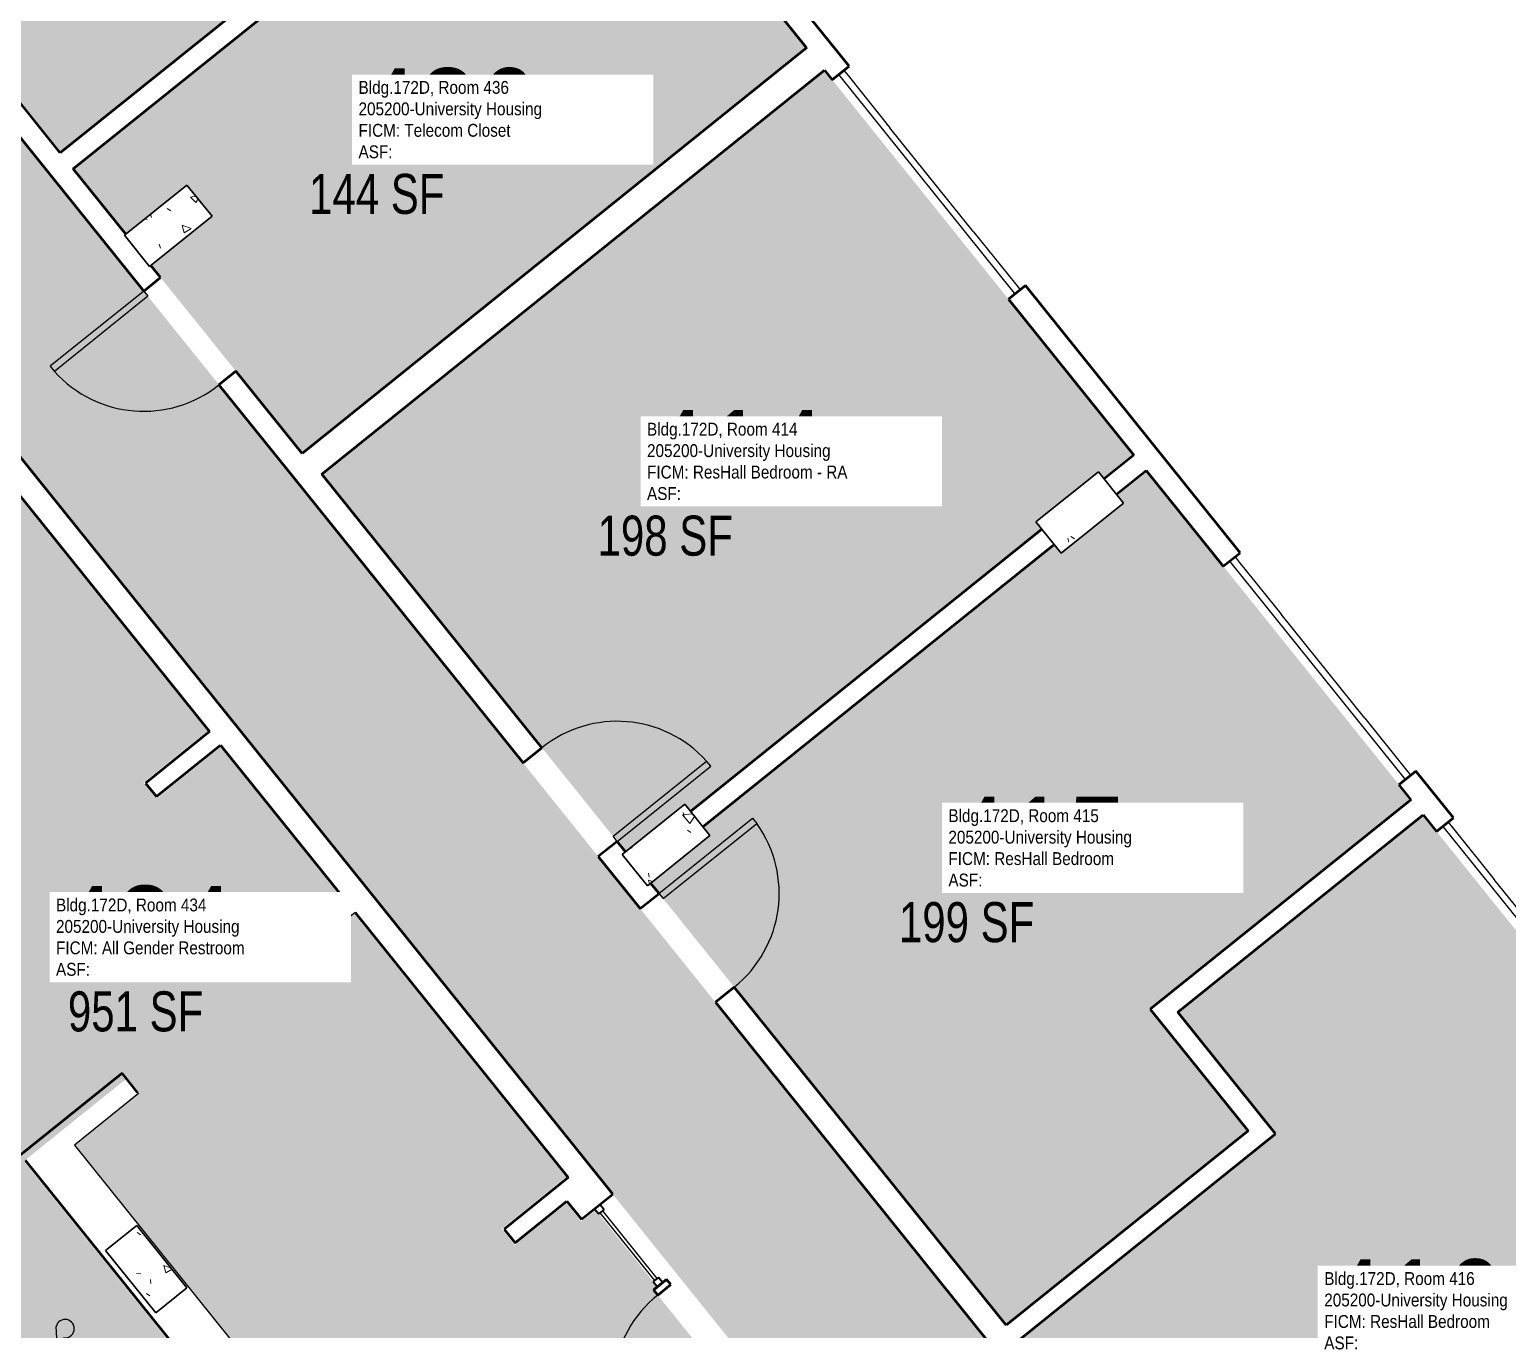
# Model space of a CAD drawing. Header units: inches. Extents: x 69237155 to 69239788, y 27657308 to 27659623.
# Drawn here: x 69238753 to 69239195.8, y 27658224.3 to 27658613.8 of the extents above; entities that cross this region are included whole.
import ezdxf
from ezdxf.enums import TextEntityAlignment as Align

# ---------------------------------------------------------------- set-up
doc = ezdxf.new("R2010")
doc.units = ezdxf.units.IN
doc.header["$LTSCALE"] = 100
doc.header["$MEASUREMENT"] = 0
doc.layers.get('0').update_dxf_attribs({"linetype": 'CONTINUOUS'})
for name, color, linetype in [('A-COLS', 5, 'CONTINUOUS'), ('A-DOOR', 2, 'CONTINUOUS'), ('A-GLAZ', 1, 'CONTINUOUS'), ('A-IDEN-ICON', 4, 'CONTINUOUS'), ('A-IDEN-RNUM', 7, 'CONTINUOUS'), ('A-IDEN-SNUM', 4, 'CONTINUOUS'), ('A-IDEN-VNUM', 4, 'CONTINUOUS'), ('A-WALL', 5, 'CONTINUOUS'), ('AREA-TEXT', 3, 'CONTINUOUS'), ('Rooms-Category-Color', 7, 'CONTINUOUS'), ('Rooms-College-Color', 7, 'CONTINUOUS'), ('Rooms-Department-Color', 7, 'CONTINUOUS'), ('Rooms-Division-Color', 7, 'CONTINUOUS'), ('Rooms-Information', 7, 'CONTINUOUS')]:
    doc.layers.add(name, color=color, linetype=linetype)
doc.styles.add('CP_AREA', font='arial.ttf', dxfattribs={"height": 15})
doc.styles.add('CP_ROOMSNUMBER', font='arial.ttf', dxfattribs={"height": 1})
doc.styles.add('CP_ROOMVNUMBER', font='arial.ttf', dxfattribs={"width": 0.85, "height": 0.075})

# ---------------------------------------------------------------- blocks, each defined once
blk = doc.blocks.new('08_Single-Flush - 08 Door_Single-Flush  3_-0_ x 7_-0_-5934603-LEVEL 4')
at = {"layer": 'A-DOOR', "color": 7}
for p, q in [((16, 3.62), (16, 39.57)), ((18, 39.57), (16, 39.57)), ((18, 3.62), (18, 39.57)), ((18, 3.62), (16, 3.62))]:
    blk.add_line(p, q, dxfattribs=at)
at = {"layer": 'A-DOOR', "lineweight": 25}
blk.add_arc((18, 3.62), 36, 93.1847, 180, dxfattribs=at)
blk = doc.blocks.new('08_Single-Flush - 08 Door_Single-Flush  3_-0_ x 7_-0_-5934602-LEVEL 4')
at = {"layer": 'A-DOOR', "color": 7}
for p, q in [((16, -3.62), (16, -39.57)), ((18, -3.62), (16, -3.62)), ((18, -3.62), (18, -39.57)), ((18, -39.57), (16, -39.57))]:
    blk.add_line(p, q, dxfattribs=at)
at = {"layer": 'A-DOOR', "lineweight": 25}
blk.add_arc((18, -3.62), 36, 180, 266.8153, dxfattribs=at)
blk = doc.blocks.new('08_Single-Flush - 08 Door_Single-Flush  3_-0_ x 7_-0_ - 45 MIN-2697103-LEVEL 4')
at = {"layer": 'A-DOOR', "color": 7}
for p, q in [((16, 3.25), (16, 39.19)), ((18, 39.19), (16, 39.19)), ((18, 3.25), (18, 39.19)), ((18, 3.25), (16, 3.25))]:
    blk.add_line(p, q, dxfattribs=at)
at = {"layer": 'A-DOOR', "lineweight": 25}
blk.add_arc((18, 3.25), 36, 93.1847, 180, dxfattribs=at)
blk = doc.blocks.new('08_Single-Flush - 08 Door_Single-Flush  3_-0_ x 7_-0_-3926541-LEVEL 4')
at = {"layer": 'A-DOOR', "color": 7}
for p, q in [((16, -2.5), (16, -38.44)), ((18, -2.5), (16, -2.5)), ((18, -2.5), (18, -38.44)), ((18, -38.44), (16, -38.44))]:
    blk.add_line(p, q, dxfattribs=at)
at = {"layer": 'A-DOOR', "lineweight": 25}
blk.add_arc((18, -2.5), 36, 180, 266.8153, dxfattribs=at)
blk = doc.blocks.new('CPHC')
for p, q in [((5.49, 8), (5.01, 15.77)), ((6.31, 11), (6.12, 14.1)), ((4.7, 9.57), (4.63, 10.7)), ((10, 11), (6.31, 11)), ((6.37, 10), (10, 10)), ((6.43, 9), (6.37, 10)), ((11.48, 9), (6.43, 9)), ((10, 11), (10, 10)), ((11.48, 9), (13.31, 4.28)), ((5.49, 8), (10.79, 8)), ((10.79, 8), (12.74, 2.99)), ((10.95, 5.66), (11.53, 4.17)), ((14.82, 4.87), (13.31, 4.28)), ((14.82, 4.87), (15.18, 3.93)), ((15.18, 3.93), (12.74, 2.99))]:
    blk.add_line(p, q)
for centre, radius, start, end in [((6.35, 15.46), 1.38, 260.2584, 166.6451), ((7, 6.3), 5, 118.3454, 334.8586), ((7, 6.3), 4, 125.1719, 350.8537)]:
    blk.add_arc(centre, radius, start, end)

msp = doc.modelspace()

# ---------------------------------------------------------------- hatches: boundary and pattern name
at = {"layer": 'A-COLS', "lineweight": 5}
h = msp.add_hatch(dxfattribs=at)
h.set_pattern_fill('FP_12', color=256, angle=-51.2071, style=0, pattern_type=2)
h.set_pattern_definition([(8.793, (69237985.663, 27658391.619), (19.1337, -19.9577), [2.88, -31.68]), (313.793, (69237985.663, 27658391.619), (15.0201, 25.2405), [2.304, -25.344]), (59.244, (69237987.258, 27658389.955), (34.1539, 5.28216), [2.448, -26.924]), (4.977, (69237990.723, 27658397.396), (26.6445, -31.7803), [4.32, -47.52]), (55.429, (69237992.943, 27658394.75), (51.6444, 4.4977), [3.671, -40.386]), (309.977, (69237990.723, 27658397.396), (51.6445, 4.4976), [3.456, -38.016]), (339.793, (69237992.347, 27658393.422), (7.059, -26.7316), [2.88, -31.68]), (284.793, (69237992.347, 27658393.422), (25.3737, 14.7939), [2.304, -25.344]), (30.244, (69237992.935, 27658391.194), (32.4325, -11.93826), [2.448, -26.924]), (356.2929, (69237985.663, 27658391.619), (8.77226, 9.3093), [1.267, -23.77, 1.267, -24.461, -25.44]), (356.2929, (69237985.663, 27658391.619), (8.77226, 9.3093), [-50.765, 1.267, -24.173]), (326.2929, (69237985.663, 27658391.619), (17.57708, 4.7394), [1.267, -13.402, 1.267, -23.194, -9.696]), (326.2929, (69237985.663, 27658391.619), (17.57708, 4.7394), [-39.13, 1.267, -8.429]), (286.2929, (69237979.221, 27658397.26), (14.85184, -14.15585), [1.267, -8.333, 1.267, -28.685, -39.744]), (286.2929, (69237979.221, 27658397.26), (14.85184, -14.15585), [-39.552, 1.267, -38.477]), (276.293, (69237976.332, 27658399.789), (19.3809, -11.8611), [1.267, -11.213, 1.267, -18.624, -28.224]), (276.293, (69237976.332, 27658399.789), (19.3809, -11.8611), [-32.371, 1.267, -26.957])])
h.paths.add_polyline_path([(69238789, 27658542.83), (69238807.7, 27658557.86), (69238800.18, 27658567.21), (69238781.48, 27658552.18)], flags=0)
h = msp.add_hatch(dxfattribs=at)
h.set_pattern_fill('FP_6', color=256, angle=-51.2071, style=0, pattern_type=2)
h.set_pattern_definition([(8.793, (69237985.664, 27658391.619), (19.1337, -19.9577), [2.88, -31.68]), (313.793, (69237985.664, 27658391.62), (15.02014, 25.2405), [2.304, -25.344]), (59.244, (69237987.257, 27658389.955), (34.1539, 5.28216), [2.448, -26.924]), (4.977, (69237990.723, 27658397.396), (26.6445, -31.7803), [4.32, -47.52]), (55.429, (69237992.943, 27658394.748), (51.6444, 4.4977), [3.671, -40.386]), (309.977, (69237990.723, 27658397.396), (51.6445, 4.4976), [3.456, -38.016]), (339.793, (69237992.347, 27658393.422), (7.059, -26.7316), [2.88, -31.68]), (284.793, (69237992.347, 27658393.422), (25.37374, 14.7939), [2.304, -25.344]), (30.244, (69237992.935, 27658391.195), (32.4325, -11.93826), [2.448, -26.924]), (356.2929, (69237985.664, 27658391.619), (8.77226, 9.3093), [1.267, -23.77, 1.267, -24.461, -25.44]), (356.2929, (69237985.664, 27658391.619), (8.77226, 9.3093), [-50.765, 1.267, -24.173]), (326.2929, (69237985.664, 27658391.619), (17.57708, 4.7394), [1.267, -13.402, 1.267, -23.194, -9.696]), (326.2929, (69237985.664, 27658391.619), (17.57708, 4.7394), [-39.13, 1.267, -8.429]), (286.2929, (69237979.221, 27658397.26), (14.85184, -14.15585), [1.267, -8.333, 1.267, -28.685, -39.744]), (286.2929, (69237979.221, 27658397.26), (14.85184, -14.15585), [-39.552, 1.267, -38.477]), (276.2929, (69237976.332, 27658399.79), (19.3809, -11.8611), [1.267, -11.213, 1.267, -18.624, -28.224]), (276.2929, (69237976.332, 27658399.79), (19.3809, -11.8611), [-32.371, 1.267, -26.957])])
h.paths.add_polyline_path([(69239062.08, 27658456.9), (69239080.78, 27658471.94), (69239073.27, 27658481.29), (69239054.56, 27658466.26)], flags=0)
h = msp.add_hatch(dxfattribs=at)
h.set_pattern_fill('FP_10', color=256, angle=-51.2071, style=0, pattern_type=2)
h.set_pattern_definition([(8.793, (69237985.663, 27658391.618), (19.1337, -19.9577), [2.88, -31.68]), (313.793, (69237985.663, 27658391.618), (15.0201, 25.2405), [2.304, -25.344]), (59.244, (69237987.258, 27658389.956), (34.1539, 5.28216), [2.448, -26.924]), (4.977, (69237990.723, 27658397.396), (26.6445, -31.7803), [4.32, -47.52]), (55.429, (69237992.943, 27658394.748), (51.6444, 4.4977), [3.671, -40.386]), (309.977, (69237990.723, 27658397.396), (51.6445, 4.4976), [3.456, -38.016]), (339.793, (69237992.347, 27658393.421), (7.059, -26.7316), [2.88, -31.68]), (284.793, (69237992.347, 27658393.421), (25.3737, 14.7939), [2.304, -25.344]), (30.244, (69237992.935, 27658391.195), (32.4325, -11.93826), [2.448, -26.924]), (356.2929, (69237985.663, 27658391.618), (8.77226, 9.3093), [1.267, -23.77, 1.267, -24.461, -25.44]), (356.2929, (69237985.663, 27658391.618), (8.77226, 9.3093), [-50.765, 1.267, -24.173]), (326.2929, (69237985.663, 27658391.618), (17.57708, 4.7394), [1.267, -13.402, 1.267, -23.194, -9.696]), (326.2929, (69237985.663, 27658391.618), (17.57708, 4.7394), [-39.13, 1.267, -8.429]), (286.2929, (69237979.221, 27658397.26), (14.85184, -14.15585), [1.267, -8.333, 1.267, -28.685, -39.744]), (286.2929, (69237979.221, 27658397.26), (14.85184, -14.15585), [-39.552, 1.267, -38.477]), (276.293, (69237976.331, 27658399.79), (19.3809, -11.8611), [1.267, -11.213, 1.267, -18.624, -28.224]), (276.293, (69237976.331, 27658399.79), (19.3809, -11.8611), [-32.371, 1.267, -26.957])])
h.paths.add_polyline_path([(69238938.14, 27658357.28), (69238956.85, 27658372.32), (69238949.33, 27658381.67), (69238930.62, 27658366.63)], flags=0)
h = msp.add_hatch(dxfattribs=at)
h.set_pattern_fill('FP_36', color=256, angle=-141.2064, style=0, pattern_type=2)
h.set_pattern_definition([(8.7926, (69237985.664, 27658391.618), (19.1336, -19.9578), [2.88, -31.68]), (313.7926, (69237985.664, 27658391.618), (15.0203, 25.2404), [2.304, -25.344]), (59.2446, (69237987.258, 27658389.955), (34.1538, 5.2826), [2.448, -26.924]), (4.9766, (69237990.722, 27658397.396), (26.6444, -31.7804), [4.32, -47.52]), (55.4286, (69237992.943, 27658394.75), (51.6444, 4.4975), [3.671, -40.386]), (309.9766, (69237990.722, 27658397.396), (51.6446, 4.4973), [3.456, -38.016]), (339.7926, (69237992.347, 27658393.422), (7.05886, -26.73164), [2.88, -31.68]), (284.7926, (69237992.347, 27658393.422), (25.3738, 14.7938), [2.304, -25.344]), (30.2446, (69237992.935, 27658391.194), (32.43265, -11.9379), [2.448, -26.924]), (356.2926, (69237985.664, 27658391.618), (8.7723, 9.30925), [1.267, -23.77, 1.267, -24.461, -25.44]), (356.2926, (69237985.664, 27658391.618), (8.7723, 9.30925), [-50.765, 1.267, -24.173]), (326.2926, (69237985.664, 27658391.618), (17.5771, 4.73931), [1.267, -13.402, 1.267, -23.194, -9.696]), (326.2926, (69237985.664, 27658391.618), (17.5771, 4.73931), [-39.13, 1.267, -8.429]), (286.2926, (69237979.221, 27658397.259), (14.85177, -14.15592), [1.267, -8.333, 1.267, -28.685, -39.744]), (286.2926, (69237979.221, 27658397.259), (14.85177, -14.15592), [-39.552, 1.267, -38.477]), (276.2926, (69237976.332, 27658399.789), (19.38083, -11.8612), [1.267, -11.213, 1.267, -18.624, -28.224]), (276.2926, (69237976.332, 27658399.789), (19.38083, -11.8612), [-32.371, 1.267, -26.957])])
h.paths.add_polyline_path([(69238790.85, 27658229.26), (69238800.2, 27658236.78), (69238785.17, 27658255.49), (69238775.81, 27658247.97), (69238780.2, 27658242.51)], flags=0)
at = {"layer": 'Rooms-Category-Color', "true_color": 0x728ef3}
for points in [[(69238731.41, 27658615.26), (69238762.24, 27658576.9), (69238910.14, 27658695.78), (69238921.68, 27658705.05), (69238943.26, 27658722.4), (69238812.27, 27658960.73), (69238803.95, 27658956.16), (69238802.63, 27658958.56), (69238599.16, 27658795.02), (69238599.79, 27658794.24), (69238592.38, 27658788.29), (69238606.73, 27658770.44), (69238625.02, 27658785.13), (69238632.53, 27658775.78), (69238614.25, 27658761.08), (69238652.35, 27658713.69), (69238656.26, 27658708.83), (69238656.22, 27658708.8), (69238703.2, 27658650.35)], [(69239074.98, 27658479.16), (69239083.89, 27658486.31), (69238991.17, 27658601.66), (69238840.6, 27658480.63), (69238931.6, 27658367.42), (69238949.33, 27658381.67), (69238951.05, 27658379.53), (69239056.28, 27658464.12), (69239054.56, 27658466.26), (69239073.27, 27658481.29)], [(69239087.57, 27658481.73), (69239078.67, 27658474.58), (69239080.78, 27658471.94), (69239062.08, 27658456.9), (69239059.96, 27658459.54), (69238954.73, 27658374.95), (69238956.85, 27658372.32), (69238939.11, 27658358.06), (69239045.6, 27658225.59), (69239118.08, 27658283.85), (69239088.8, 27658320.27), (69239166.9, 27658383.04)], [(69239127.69, 27658123.47), (69239269.57, 27658237.52), (69239269.57, 27658237.52), (69239278.26, 27658244.5), (69239170.58, 27658378.46), (69239097.06, 27658319.37), (69239126.34, 27658282.95), (69239049.28, 27658221.01)]]:
    msp.add_hatch(color=171, dxfattribs=at).paths.add_polyline_path(points)
at = {"layer": 'Rooms-Category-Color', "true_color": 0xadadad}
for points in [[(69238807.7, 27658557.86), (69238789.38, 27658543.14), (69238834.69, 27658486.78), (69238985.85, 27658608.29), (69238936.49, 27658669.69), (69238932.4, 27658666.4), (69238921.76, 27658679.62), (69238913.15, 27658690.34), (69238766.08, 27658572.13), (69238781.87, 27658552.49), (69238800.18, 27658567.21)], [(69239471.26, 27657588.76), (69239475.02, 27657584.09), (69239475.06, 27657584.04), (69239511.38, 27657538.85), (69239511.38, 27657538.85), (69239517.08, 27657531.76), (69239525.65, 27657521.11), (69239572.41, 27657558.7), (69239517.83, 27657626.54), (69239433.95, 27657730.88), (69239325.66, 27657865.61), (69239321.7, 27657870.53), (69239237.89, 27657974.8), (69239125.8, 27658114.25), (69239041.79, 27658218.76), (69238933.46, 27658353.52), (69238929.5, 27658358.45), (69238832.28, 27658479.4), (69238832.28, 27658479.4), (69238829.58, 27658482.76), (69238784.32, 27658539.07), (69238776.8, 27658548.42), (69238759.1, 27658570.44), (69238726.34, 27658611.19), (69238679.61, 27658573.62), (69238751.24, 27658484.51), (69238754.73, 27658480.18), (69238754.68, 27658480.14), (69238819.85, 27658399.06), (69238848.72, 27658363.15), (69238920.07, 27658274.38), (69238920.07, 27658274.38), (69238928.1, 27658264.39), (69238971.25, 27658210.71), (69238971.61, 27658210.27), (69238973.69, 27658207.77), (69239030.39, 27658137.24), (69239077.03, 27658079.22), (69239079.73, 27658075.85), (69239176.95, 27657954.9), (69239275.36, 27657832.48)], [(69238751.33, 27658274.73), (69238782.07, 27658299.44), (69238785.67, 27658294.96), (69238766.48, 27658279.53), (69238826.74, 27658204.56), (69238829.72, 27658200.86), (69238848.91, 27658216.29), (69238910.23, 27658140), (69238903.8, 27658134.83), (69238868.95, 27658178.19), (69238846.4, 27658206.25), (69238828.74, 27658192.06), (69238827.84, 27658191.33), (69238814.44, 27658180.56), (69238837, 27658152.5), (69238871.85, 27658109.14), (69238865.42, 27658103.97), (69238830.57, 27658147.33), (69238808.01, 27658175.39), (69238776.06, 27658149.7), (69238798.61, 27658121.64), (69238833.46, 27658078.29), (69238827.03, 27658073.12), (69238792.18, 27658116.48), (69238769.62, 27658144.53), (69238737.67, 27658118.85), (69238760.22, 27658090.79), (69238795.07, 27658047.43), (69238788.64, 27658042.26), (69238753.79, 27658085.62), (69238731.24, 27658113.68), (69238699.28, 27658087.99), (69238721.84, 27658059.93), (69238756.03, 27658017.41), (69238736.8, 27658001.95), (69238774.9, 27657954.56), (69238774.9, 27657954.56), (69238828.88, 27657887.4), (69238879.1, 27657927.76), (69238907.94, 27657950.95), (69238866.59, 27658002.39), (69238838.53, 27657979.83), (69238853.57, 27657961.13), (69238848.7, 27657957.21), (69238821.69, 27657990.81), (69238861.05, 27658022.44), (69238891.82, 27657984.17), (69238891.82, 27657984.17), (69238914.37, 27657956.11), (69238945.94, 27657981.49), (69238923.38, 27658009.55), (69238891.95, 27658048.65), (69238898.38, 27658053.81), (69238933.27, 27658010.41), (69238933.27, 27658010.41), (69238955.83, 27657982.35), (69238987.39, 27658007.72), (69238964.83, 27658035.78), (69238964.84, 27658035.78), (69238930.61, 27658078.36), (69238948.35, 27658092.61), (69238948.03, 27658093), (69238961.09, 27658103.5), (69238969.46, 27658093.08), (69239022.58, 27658135.77), (69238970.59, 27658200.47), (69238950.73, 27658184.5), (69238946.03, 27658190.35), (69238964.72, 27658205.37), (69238939.97, 27658236.16), (69238941.14, 27658237.1), (69238922.65, 27658260.09), (69238918.32, 27658256.61), (69238913.93, 27658262.07), (69238898.41, 27658249.59), (69238894.49, 27658254.46), (69238913.76, 27658269.96), (69238850.26, 27658348.96), (69238831.03, 27658333.5), (69238827.12, 27658338.37), (69238846.69, 27658354.1), (69238810.58, 27658399.02), (69238791.16, 27658383.41), (69238787.56, 27658387.89), (69238787.37, 27658387.73), (69238787.25, 27658388.28), (69238806.33, 27658403.61), (69238748.84, 27658475.13), (69238729.57, 27658459.63), (69238725.92, 27658464.08), (69238725.97, 27658464.11), (69238746.22, 27658480.39), (69238682.04, 27658560.23), (69238615.47, 27658506.71), (69238683.24, 27658422.39), (69238664.05, 27658406.96), (69238720.2, 27658337.11), (69238739.39, 27658352.54), (69238743.31, 27658347.67), (69238712.59, 27658322.97), (69238710.94, 27658325.02), (69238655.73, 27658393.71), (69238627.67, 27658371.15), (69238685.19, 27658299.59), (69238680.32, 27658295.68), (69238622.8, 27658367.24), (69238589.68, 27658340.61), (69238647.2, 27658269.05), (69238642.33, 27658265.13), (69238584.81, 27658336.69), (69238551.68, 27658310.07), (69238609.2, 27658238.51), (69238604.33, 27658234.59), (69238546.81, 27658306.15), (69238513.69, 27658279.53), (69238571.21, 27658207.97), (69238571.21, 27658207.97), (69238608.64, 27658161.4), (69238608.64, 27658161.4), (69238666.28, 27658089.68), (69238699.41, 27658116.31), (69238641.77, 27658188.02), (69238646.64, 27658191.94), (69238704.28, 27658120.23), (69238737.4, 27658146.85), (69238679.76, 27658218.56), (69238684.63, 27658222.48), (69238742.27, 27658150.77), (69238808.31, 27658203.85), (69238752.98, 27658272.69)]]:
    msp.add_hatch(color=253, dxfattribs=at).paths.add_polyline_path(points)
at = {"layer": 'Rooms-College-Color', "true_color": 0xadadad}
for points in [[(69238731.41, 27658615.26), (69238762.24, 27658576.9), (69238910.14, 27658695.78), (69238921.68, 27658705.05), (69238943.26, 27658722.4), (69238812.27, 27658960.73), (69238803.95, 27658956.16), (69238802.63, 27658958.56), (69238599.16, 27658795.02), (69238599.79, 27658794.24), (69238592.38, 27658788.29), (69238606.73, 27658770.44), (69238625.02, 27658785.13), (69238632.53, 27658775.78), (69238614.25, 27658761.08), (69238652.35, 27658713.69), (69238656.26, 27658708.83), (69238656.22, 27658708.8), (69238703.2, 27658650.35)], [(69238807.7, 27658557.86), (69238789.38, 27658543.14), (69238834.69, 27658486.78), (69238985.85, 27658608.29), (69238936.49, 27658669.69), (69238932.4, 27658666.4), (69238921.76, 27658679.62), (69238913.15, 27658690.34), (69238766.08, 27658572.13), (69238781.87, 27658552.49), (69238800.18, 27658567.21)], [(69239471.26, 27657588.76), (69239475.02, 27657584.09), (69239475.06, 27657584.04), (69239511.38, 27657538.85), (69239511.38, 27657538.85), (69239517.08, 27657531.76), (69239525.65, 27657521.11), (69239572.41, 27657558.7), (69239517.83, 27657626.54), (69239433.95, 27657730.88), (69239325.66, 27657865.61), (69239321.7, 27657870.53), (69239237.89, 27657974.8), (69239125.8, 27658114.25), (69239041.79, 27658218.76), (69238933.46, 27658353.52), (69238929.5, 27658358.45), (69238832.28, 27658479.4), (69238832.28, 27658479.4), (69238829.58, 27658482.76), (69238784.32, 27658539.07), (69238776.8, 27658548.42), (69238759.1, 27658570.44), (69238726.34, 27658611.19), (69238679.61, 27658573.62), (69238751.24, 27658484.51), (69238754.73, 27658480.18), (69238754.68, 27658480.14), (69238819.85, 27658399.06), (69238848.72, 27658363.15), (69238920.07, 27658274.38), (69238920.07, 27658274.38), (69238928.1, 27658264.39), (69238971.25, 27658210.71), (69238971.61, 27658210.27), (69238973.69, 27658207.77), (69239030.39, 27658137.24), (69239077.03, 27658079.22), (69239079.73, 27658075.85), (69239176.95, 27657954.9), (69239275.36, 27657832.48)], [(69239074.98, 27658479.16), (69239083.89, 27658486.31), (69238991.17, 27658601.66), (69238840.6, 27658480.63), (69238931.6, 27658367.42), (69238949.33, 27658381.67), (69238951.05, 27658379.53), (69239056.28, 27658464.12), (69239054.56, 27658466.26), (69239073.27, 27658481.29)], [(69238751.33, 27658274.73), (69238782.07, 27658299.44), (69238785.67, 27658294.96), (69238766.48, 27658279.53), (69238826.74, 27658204.56), (69238829.72, 27658200.86), (69238848.91, 27658216.29), (69238910.23, 27658140), (69238903.8, 27658134.83), (69238868.95, 27658178.19), (69238846.4, 27658206.25), (69238828.74, 27658192.06), (69238827.84, 27658191.33), (69238814.44, 27658180.56), (69238837, 27658152.5), (69238871.85, 27658109.14), (69238865.42, 27658103.97), (69238830.57, 27658147.33), (69238808.01, 27658175.39), (69238776.06, 27658149.7), (69238798.61, 27658121.64), (69238833.46, 27658078.29), (69238827.03, 27658073.12), (69238792.18, 27658116.48), (69238769.62, 27658144.53), (69238737.67, 27658118.85), (69238760.22, 27658090.79), (69238795.07, 27658047.43), (69238788.64, 27658042.26), (69238753.79, 27658085.62), (69238731.24, 27658113.68), (69238699.28, 27658087.99), (69238721.84, 27658059.93), (69238756.03, 27658017.41), (69238736.8, 27658001.95), (69238774.9, 27657954.56), (69238774.9, 27657954.56), (69238828.88, 27657887.4), (69238879.1, 27657927.76), (69238907.94, 27657950.95), (69238866.59, 27658002.39), (69238838.53, 27657979.83), (69238853.57, 27657961.13), (69238848.7, 27657957.21), (69238821.69, 27657990.81), (69238861.05, 27658022.44), (69238891.82, 27657984.17), (69238891.82, 27657984.17), (69238914.37, 27657956.11), (69238945.94, 27657981.49), (69238923.38, 27658009.55), (69238891.95, 27658048.65), (69238898.38, 27658053.81), (69238933.27, 27658010.41), (69238933.27, 27658010.41), (69238955.83, 27657982.35), (69238987.39, 27658007.72), (69238964.83, 27658035.78), (69238964.84, 27658035.78), (69238930.61, 27658078.36), (69238948.35, 27658092.61), (69238948.03, 27658093), (69238961.09, 27658103.5), (69238969.46, 27658093.08), (69239022.58, 27658135.77), (69238970.59, 27658200.47), (69238950.73, 27658184.5), (69238946.03, 27658190.35), (69238964.72, 27658205.37), (69238939.97, 27658236.16), (69238941.14, 27658237.1), (69238922.65, 27658260.09), (69238918.32, 27658256.61), (69238913.93, 27658262.07), (69238898.41, 27658249.59), (69238894.49, 27658254.46), (69238913.76, 27658269.96), (69238850.26, 27658348.96), (69238831.03, 27658333.5), (69238827.12, 27658338.37), (69238846.69, 27658354.1), (69238810.58, 27658399.02), (69238791.16, 27658383.41), (69238787.56, 27658387.89), (69238787.37, 27658387.73), (69238787.25, 27658388.28), (69238806.33, 27658403.61), (69238748.84, 27658475.13), (69238729.57, 27658459.63), (69238725.92, 27658464.08), (69238725.97, 27658464.11), (69238746.22, 27658480.39), (69238682.04, 27658560.23), (69238615.47, 27658506.71), (69238683.24, 27658422.39), (69238664.05, 27658406.96), (69238720.2, 27658337.11), (69238739.39, 27658352.54), (69238743.31, 27658347.67), (69238712.59, 27658322.97), (69238710.94, 27658325.02), (69238655.73, 27658393.71), (69238627.67, 27658371.15), (69238685.19, 27658299.59), (69238680.32, 27658295.68), (69238622.8, 27658367.24), (69238589.68, 27658340.61), (69238647.2, 27658269.05), (69238642.33, 27658265.13), (69238584.81, 27658336.69), (69238551.68, 27658310.07), (69238609.2, 27658238.51), (69238604.33, 27658234.59), (69238546.81, 27658306.15), (69238513.69, 27658279.53), (69238571.21, 27658207.97), (69238571.21, 27658207.97), (69238608.64, 27658161.4), (69238608.64, 27658161.4), (69238666.28, 27658089.68), (69238699.41, 27658116.31), (69238641.77, 27658188.02), (69238646.64, 27658191.94), (69238704.28, 27658120.23), (69238737.4, 27658146.85), (69238679.76, 27658218.56), (69238684.63, 27658222.48), (69238742.27, 27658150.77), (69238808.31, 27658203.85), (69238752.98, 27658272.69)], [(69239087.57, 27658481.73), (69239078.67, 27658474.58), (69239080.78, 27658471.94), (69239062.08, 27658456.9), (69239059.96, 27658459.54), (69238954.73, 27658374.95), (69238956.85, 27658372.32), (69238939.11, 27658358.06), (69239045.6, 27658225.59), (69239118.08, 27658283.85), (69239088.8, 27658320.27), (69239166.9, 27658383.04)], [(69239127.69, 27658123.47), (69239269.57, 27658237.52), (69239269.57, 27658237.52), (69239278.26, 27658244.5), (69239170.58, 27658378.46), (69239097.06, 27658319.37), (69239126.34, 27658282.95), (69239049.28, 27658221.01)]]:
    msp.add_hatch(color=253, dxfattribs=at).paths.add_polyline_path(points)
at = {"layer": 'Rooms-Department-Color', "true_color": 0x604aed}
for points in [[(69238731.41, 27658615.26), (69238762.24, 27658576.9), (69238910.14, 27658695.78), (69238921.68, 27658705.05), (69238943.26, 27658722.4), (69238812.27, 27658960.73), (69238803.95, 27658956.16), (69238802.63, 27658958.56), (69238599.16, 27658795.02), (69238599.79, 27658794.24), (69238592.38, 27658788.29), (69238606.73, 27658770.44), (69238625.02, 27658785.13), (69238632.53, 27658775.78), (69238614.25, 27658761.08), (69238652.35, 27658713.69), (69238656.26, 27658708.83), (69238656.22, 27658708.8), (69238703.2, 27658650.35)], [(69239074.98, 27658479.16), (69239083.89, 27658486.31), (69238991.17, 27658601.66), (69238840.6, 27658480.63), (69238931.6, 27658367.42), (69238949.33, 27658381.67), (69238951.05, 27658379.53), (69239056.28, 27658464.12), (69239054.56, 27658466.26), (69239073.27, 27658481.29)], [(69239087.57, 27658481.73), (69239078.67, 27658474.58), (69239080.78, 27658471.94), (69239062.08, 27658456.9), (69239059.96, 27658459.54), (69238954.73, 27658374.95), (69238956.85, 27658372.32), (69238939.11, 27658358.06), (69239045.6, 27658225.59), (69239118.08, 27658283.85), (69239088.8, 27658320.27), (69239166.9, 27658383.04)], [(69239127.69, 27658123.47), (69239269.57, 27658237.52), (69239269.57, 27658237.52), (69239278.26, 27658244.5), (69239170.58, 27658378.46), (69239097.06, 27658319.37), (69239126.34, 27658282.95), (69239049.28, 27658221.01)]]:
    msp.add_hatch(color=173, dxfattribs=at).paths.add_polyline_path(points)
at = {"layer": 'Rooms-Department-Color', "true_color": 0xacacac}
for points in [[(69238807.7, 27658557.86), (69238789.38, 27658543.14), (69238834.69, 27658486.78), (69238985.85, 27658608.29), (69238936.49, 27658669.69), (69238932.4, 27658666.4), (69238921.76, 27658679.62), (69238913.15, 27658690.34), (69238766.08, 27658572.13), (69238781.87, 27658552.49), (69238800.18, 27658567.21)], [(69239471.26, 27657588.76), (69239475.02, 27657584.09), (69239475.06, 27657584.04), (69239511.38, 27657538.85), (69239511.38, 27657538.85), (69239517.08, 27657531.76), (69239525.65, 27657521.11), (69239572.41, 27657558.7), (69239517.83, 27657626.54), (69239433.95, 27657730.88), (69239325.66, 27657865.61), (69239321.7, 27657870.53), (69239237.89, 27657974.8), (69239125.8, 27658114.25), (69239041.79, 27658218.76), (69238933.46, 27658353.52), (69238929.5, 27658358.45), (69238832.28, 27658479.4), (69238832.28, 27658479.4), (69238829.58, 27658482.76), (69238784.32, 27658539.07), (69238776.8, 27658548.42), (69238759.1, 27658570.44), (69238726.34, 27658611.19), (69238679.61, 27658573.62), (69238751.24, 27658484.51), (69238754.73, 27658480.18), (69238754.68, 27658480.14), (69238819.85, 27658399.06), (69238848.72, 27658363.15), (69238920.07, 27658274.38), (69238920.07, 27658274.38), (69238928.1, 27658264.39), (69238971.25, 27658210.71), (69238971.61, 27658210.27), (69238973.69, 27658207.77), (69239030.39, 27658137.24), (69239077.03, 27658079.22), (69239079.73, 27658075.85), (69239176.95, 27657954.9), (69239275.36, 27657832.48)], [(69238751.33, 27658274.73), (69238782.07, 27658299.44), (69238785.67, 27658294.96), (69238766.48, 27658279.53), (69238826.74, 27658204.56), (69238829.72, 27658200.86), (69238848.91, 27658216.29), (69238910.23, 27658140), (69238903.8, 27658134.83), (69238868.95, 27658178.19), (69238846.4, 27658206.25), (69238828.74, 27658192.06), (69238827.84, 27658191.33), (69238814.44, 27658180.56), (69238837, 27658152.5), (69238871.85, 27658109.14), (69238865.42, 27658103.97), (69238830.57, 27658147.33), (69238808.01, 27658175.39), (69238776.06, 27658149.7), (69238798.61, 27658121.64), (69238833.46, 27658078.29), (69238827.03, 27658073.12), (69238792.18, 27658116.48), (69238769.62, 27658144.53), (69238737.67, 27658118.85), (69238760.22, 27658090.79), (69238795.07, 27658047.43), (69238788.64, 27658042.26), (69238753.79, 27658085.62), (69238731.24, 27658113.68), (69238699.28, 27658087.99), (69238721.84, 27658059.93), (69238756.03, 27658017.41), (69238736.8, 27658001.95), (69238774.9, 27657954.56), (69238774.9, 27657954.56), (69238828.88, 27657887.4), (69238879.1, 27657927.76), (69238907.94, 27657950.95), (69238866.59, 27658002.39), (69238838.53, 27657979.83), (69238853.57, 27657961.13), (69238848.7, 27657957.21), (69238821.69, 27657990.81), (69238861.05, 27658022.44), (69238891.82, 27657984.17), (69238891.82, 27657984.17), (69238914.37, 27657956.11), (69238945.94, 27657981.49), (69238923.38, 27658009.55), (69238891.95, 27658048.65), (69238898.38, 27658053.81), (69238933.27, 27658010.41), (69238933.27, 27658010.41), (69238955.83, 27657982.35), (69238987.39, 27658007.72), (69238964.83, 27658035.78), (69238964.84, 27658035.78), (69238930.61, 27658078.36), (69238948.35, 27658092.61), (69238948.03, 27658093), (69238961.09, 27658103.5), (69238969.46, 27658093.08), (69239022.58, 27658135.77), (69238970.59, 27658200.47), (69238950.73, 27658184.5), (69238946.03, 27658190.35), (69238964.72, 27658205.37), (69238939.97, 27658236.16), (69238941.14, 27658237.1), (69238922.65, 27658260.09), (69238918.32, 27658256.61), (69238913.93, 27658262.07), (69238898.41, 27658249.59), (69238894.49, 27658254.46), (69238913.76, 27658269.96), (69238850.26, 27658348.96), (69238831.03, 27658333.5), (69238827.12, 27658338.37), (69238846.69, 27658354.1), (69238810.58, 27658399.02), (69238791.16, 27658383.41), (69238787.56, 27658387.89), (69238787.37, 27658387.73), (69238787.25, 27658388.28), (69238806.33, 27658403.61), (69238748.84, 27658475.13), (69238729.57, 27658459.63), (69238725.92, 27658464.08), (69238725.97, 27658464.11), (69238746.22, 27658480.39), (69238682.04, 27658560.23), (69238615.47, 27658506.71), (69238683.24, 27658422.39), (69238664.05, 27658406.96), (69238720.2, 27658337.11), (69238739.39, 27658352.54), (69238743.31, 27658347.67), (69238712.59, 27658322.97), (69238710.94, 27658325.02), (69238655.73, 27658393.71), (69238627.67, 27658371.15), (69238685.19, 27658299.59), (69238680.32, 27658295.68), (69238622.8, 27658367.24), (69238589.68, 27658340.61), (69238647.2, 27658269.05), (69238642.33, 27658265.13), (69238584.81, 27658336.69), (69238551.68, 27658310.07), (69238609.2, 27658238.51), (69238604.33, 27658234.59), (69238546.81, 27658306.15), (69238513.69, 27658279.53), (69238571.21, 27658207.97), (69238571.21, 27658207.97), (69238608.64, 27658161.4), (69238608.64, 27658161.4), (69238666.28, 27658089.68), (69238699.41, 27658116.31), (69238641.77, 27658188.02), (69238646.64, 27658191.94), (69238704.28, 27658120.23), (69238737.4, 27658146.85), (69238679.76, 27658218.56), (69238684.63, 27658222.48), (69238742.27, 27658150.77), (69238808.31, 27658203.85), (69238752.98, 27658272.69)]]:
    msp.add_hatch(color=253, dxfattribs=at).paths.add_polyline_path(points)
at = {"layer": 'Rooms-Division-Color', "true_color": 0x604aed}
for points in [[(69238731.41, 27658615.26), (69238762.24, 27658576.9), (69238910.14, 27658695.78), (69238921.68, 27658705.05), (69238943.26, 27658722.4), (69238812.27, 27658960.73), (69238803.95, 27658956.16), (69238802.63, 27658958.56), (69238599.16, 27658795.02), (69238599.79, 27658794.24), (69238592.38, 27658788.29), (69238606.73, 27658770.44), (69238625.02, 27658785.13), (69238632.53, 27658775.78), (69238614.25, 27658761.08), (69238652.35, 27658713.69), (69238656.26, 27658708.83), (69238656.22, 27658708.8), (69238703.2, 27658650.35)], [(69239074.98, 27658479.16), (69239083.89, 27658486.31), (69238991.17, 27658601.66), (69238840.6, 27658480.63), (69238931.6, 27658367.42), (69238949.33, 27658381.67), (69238951.05, 27658379.53), (69239056.28, 27658464.12), (69239054.56, 27658466.26), (69239073.27, 27658481.29)], [(69239087.57, 27658481.73), (69239078.67, 27658474.58), (69239080.78, 27658471.94), (69239062.08, 27658456.9), (69239059.96, 27658459.54), (69238954.73, 27658374.95), (69238956.85, 27658372.32), (69238939.11, 27658358.06), (69239045.6, 27658225.59), (69239118.08, 27658283.85), (69239088.8, 27658320.27), (69239166.9, 27658383.04)], [(69239127.69, 27658123.47), (69239269.57, 27658237.52), (69239269.57, 27658237.52), (69239278.26, 27658244.5), (69239170.58, 27658378.46), (69239097.06, 27658319.37), (69239126.34, 27658282.95), (69239049.28, 27658221.01)]]:
    msp.add_hatch(color=173, dxfattribs=at).paths.add_polyline_path(points)
at = {"layer": 'Rooms-Division-Color', "true_color": 0xadadad}
for points in [[(69238807.7, 27658557.86), (69238789.38, 27658543.14), (69238834.69, 27658486.78), (69238985.85, 27658608.29), (69238936.49, 27658669.69), (69238932.4, 27658666.4), (69238921.76, 27658679.62), (69238913.15, 27658690.34), (69238766.08, 27658572.13), (69238781.87, 27658552.49), (69238800.18, 27658567.21)], [(69239471.26, 27657588.76), (69239475.02, 27657584.09), (69239475.06, 27657584.04), (69239511.38, 27657538.85), (69239511.38, 27657538.85), (69239517.08, 27657531.76), (69239525.65, 27657521.11), (69239572.41, 27657558.7), (69239517.83, 27657626.54), (69239433.95, 27657730.88), (69239325.66, 27657865.61), (69239321.7, 27657870.53), (69239237.89, 27657974.8), (69239125.8, 27658114.25), (69239041.79, 27658218.76), (69238933.46, 27658353.52), (69238929.5, 27658358.45), (69238832.28, 27658479.4), (69238832.28, 27658479.4), (69238829.58, 27658482.76), (69238784.32, 27658539.07), (69238776.8, 27658548.42), (69238759.1, 27658570.44), (69238726.34, 27658611.19), (69238679.61, 27658573.62), (69238751.24, 27658484.51), (69238754.73, 27658480.18), (69238754.68, 27658480.14), (69238819.85, 27658399.06), (69238848.72, 27658363.15), (69238920.07, 27658274.38), (69238920.07, 27658274.38), (69238928.1, 27658264.39), (69238971.25, 27658210.71), (69238971.61, 27658210.27), (69238973.69, 27658207.77), (69239030.39, 27658137.24), (69239077.03, 27658079.22), (69239079.73, 27658075.85), (69239176.95, 27657954.9), (69239275.36, 27657832.48)], [(69238751.33, 27658274.73), (69238782.07, 27658299.44), (69238785.67, 27658294.96), (69238766.48, 27658279.53), (69238826.74, 27658204.56), (69238829.72, 27658200.86), (69238848.91, 27658216.29), (69238910.23, 27658140), (69238903.8, 27658134.83), (69238868.95, 27658178.19), (69238846.4, 27658206.25), (69238828.74, 27658192.06), (69238827.84, 27658191.33), (69238814.44, 27658180.56), (69238837, 27658152.5), (69238871.85, 27658109.14), (69238865.42, 27658103.97), (69238830.57, 27658147.33), (69238808.01, 27658175.39), (69238776.06, 27658149.7), (69238798.61, 27658121.64), (69238833.46, 27658078.29), (69238827.03, 27658073.12), (69238792.18, 27658116.48), (69238769.62, 27658144.53), (69238737.67, 27658118.85), (69238760.22, 27658090.79), (69238795.07, 27658047.43), (69238788.64, 27658042.26), (69238753.79, 27658085.62), (69238731.24, 27658113.68), (69238699.28, 27658087.99), (69238721.84, 27658059.93), (69238756.03, 27658017.41), (69238736.8, 27658001.95), (69238774.9, 27657954.56), (69238774.9, 27657954.56), (69238828.88, 27657887.4), (69238879.1, 27657927.76), (69238907.94, 27657950.95), (69238866.59, 27658002.39), (69238838.53, 27657979.83), (69238853.57, 27657961.13), (69238848.7, 27657957.21), (69238821.69, 27657990.81), (69238861.05, 27658022.44), (69238891.82, 27657984.17), (69238891.82, 27657984.17), (69238914.37, 27657956.11), (69238945.94, 27657981.49), (69238923.38, 27658009.55), (69238891.95, 27658048.65), (69238898.38, 27658053.81), (69238933.27, 27658010.41), (69238933.27, 27658010.41), (69238955.83, 27657982.35), (69238987.39, 27658007.72), (69238964.83, 27658035.78), (69238964.84, 27658035.78), (69238930.61, 27658078.36), (69238948.35, 27658092.61), (69238948.03, 27658093), (69238961.09, 27658103.5), (69238969.46, 27658093.08), (69239022.58, 27658135.77), (69238970.59, 27658200.47), (69238950.73, 27658184.5), (69238946.03, 27658190.35), (69238964.72, 27658205.37), (69238939.97, 27658236.16), (69238941.14, 27658237.1), (69238922.65, 27658260.09), (69238918.32, 27658256.61), (69238913.93, 27658262.07), (69238898.41, 27658249.59), (69238894.49, 27658254.46), (69238913.76, 27658269.96), (69238850.26, 27658348.96), (69238831.03, 27658333.5), (69238827.12, 27658338.37), (69238846.69, 27658354.1), (69238810.58, 27658399.02), (69238791.16, 27658383.41), (69238787.56, 27658387.89), (69238787.37, 27658387.73), (69238787.25, 27658388.28), (69238806.33, 27658403.61), (69238748.84, 27658475.13), (69238729.57, 27658459.63), (69238725.92, 27658464.08), (69238725.97, 27658464.11), (69238746.22, 27658480.39), (69238682.04, 27658560.23), (69238615.47, 27658506.71), (69238683.24, 27658422.39), (69238664.05, 27658406.96), (69238720.2, 27658337.11), (69238739.39, 27658352.54), (69238743.31, 27658347.67), (69238712.59, 27658322.97), (69238710.94, 27658325.02), (69238655.73, 27658393.71), (69238627.67, 27658371.15), (69238685.19, 27658299.59), (69238680.32, 27658295.68), (69238622.8, 27658367.24), (69238589.68, 27658340.61), (69238647.2, 27658269.05), (69238642.33, 27658265.13), (69238584.81, 27658336.69), (69238551.68, 27658310.07), (69238609.2, 27658238.51), (69238604.33, 27658234.59), (69238546.81, 27658306.15), (69238513.69, 27658279.53), (69238571.21, 27658207.97), (69238571.21, 27658207.97), (69238608.64, 27658161.4), (69238608.64, 27658161.4), (69238666.28, 27658089.68), (69238699.41, 27658116.31), (69238641.77, 27658188.02), (69238646.64, 27658191.94), (69238704.28, 27658120.23), (69238737.4, 27658146.85), (69238679.76, 27658218.56), (69238684.63, 27658222.48), (69238742.27, 27658150.77), (69238808.31, 27658203.85), (69238752.98, 27658272.69)]]:
    msp.add_hatch(color=253, dxfattribs=at).paths.add_polyline_path(points)

# ---------------------------------------------------------------- linework, layer by layer
at = {"layer": 'A-COLS', "lineweight": 35}
for p, q in [((69238800.18, 27658567.21), (69238781.48, 27658552.18)), ((69238807.7, 27658557.86), (69238800.18, 27658567.21)), ((69238789, 27658542.83), (69238807.7, 27658557.86)), ((69238781.48, 27658552.18), (69238789, 27658542.83)), ((69239073.27, 27658481.29), (69239054.56, 27658466.26)), ((69239080.78, 27658471.94), (69239073.27, 27658481.29)), ((69239062.08, 27658456.9), (69239080.78, 27658471.94)), ((69239054.56, 27658466.26), (69239062.08, 27658456.9)), ((69238949.33, 27658381.67), (69238930.62, 27658366.63)), ((69238956.85, 27658372.32), (69238949.33, 27658381.67)), ((69238938.14, 27658357.28), (69238956.85, 27658372.32)), ((69238930.62, 27658366.63), (69238938.14, 27658357.28)), ((69238785.17, 27658255.49), (69238775.81, 27658247.97)), ((69238800.2, 27658236.78), (69238785.17, 27658255.49)), ((69238775.81, 27658247.97), (69238790.85, 27658229.26)), ((69238790.85, 27658229.26), (69238800.2, 27658236.78))]:
    msp.add_line(p, q, dxfattribs=at)
at = {"layer": 'A-GLAZ'}
for p, q in [((69239047.71, 27658535.31), (69238995.47, 27658600.3)), ((69238997.03, 27658601.56), (69238998.28, 27658600)), ((69238998.28, 27658600), (69239010.81, 27658584.41)), ((69239035.87, 27658553.23), (69239010.81, 27658584.41)), ((69239035.87, 27658553.23), (69239048.4, 27658537.65)), ((69239048.4, 27658537.65), (69239049.65, 27658536.09)), ((69239048.1, 27658534.83), (69239047.71, 27658535.31)), ((69239164.87, 27658389.56), (69239112.63, 27658454.55)), ((69239114.18, 27658455.81), (69239115.44, 27658454.25)), ((69239115.44, 27658454.25), (69239127.97, 27658438.66)), ((69239153.03, 27658407.48), (69239127.97, 27658438.66)), ((69239153.03, 27658407.48), (69239165.56, 27658391.9)), ((69239165.56, 27658391.9), (69239166.81, 27658390.34)), ((69239165.25, 27658389.08), (69239164.87, 27658389.56)), ((69239229.16, 27658309.58), (69239176.53, 27658375.05)), ((69239178.09, 27658376.31), (69239179.34, 27658374.75)), ((69239179.34, 27658374.75), (69239191.87, 27658359.16)), ((69239216.93, 27658327.98), (69239191.87, 27658359.16)), ((69238924.72, 27658259.82), (69238923.94, 27658259.2)), ((69238923.94, 27658259.2), (69238940.23, 27658238.93)), ((69238924.76, 27658259.86), (69238923.98, 27658259.24)), ((69238941.05, 27658239.6), (69238924.76, 27658259.86)), ((69238940.23, 27658238.93), (69238941.01, 27658239.56)), ((69238940.27, 27658238.97), (69238941.05, 27658239.6))]:
    msp.add_line(p, q, dxfattribs=at)
at = {"layer": 'A-GLAZ', "lineweight": 35}
msp.add_line((69239048.25, 27658534.64), (69239048.1, 27658534.83), dxfattribs=at)
at = {"layer": 'A-GLAZ', "lineweight": 40, "extrusion": (0, 0, -1)}
for p, q in [((69238923.9, 27658261.73), (69238922.34, 27658260.48)), ((69238922.34, 27658260.48), (69238923.59, 27658258.92)), ((69238923.59, 27658258.92), (69238925.15, 27658260.18)), ((69238925.15, 27658260.18), (69238923.9, 27658261.73)), ((69238941.44, 27658239.91), (69238939.88, 27658238.66)), ((69238939.88, 27658238.66), (69238941.14, 27658237.1)), ((69238941.14, 27658237.1), (69238942.7, 27658238.35)), ((69238942.7, 27658238.35), (69238941.44, 27658239.91))]:
    msp.add_line(p, q, dxfattribs=at)
at = {"layer": 'A-WALL', "lineweight": 50}
for p, q in [((69238943.26, 27658722.4), (69238762.24, 27658576.9)), ((69238766.08, 27658572.13), (69238913.15, 27658690.34)), ((69238936.49, 27658669.69), (69238985.85, 27658608.29)), ((69238998.59, 27658602.81), (69238941.56, 27658673.76)), ((69238762.24, 27658576.9), (69238732.66, 27658613.7)), ((69238727.59, 27658609.63), (69238787.23, 27658535.44)), ((69238985.85, 27658608.29), (69238834.69, 27658486.78)), ((69238840.6, 27658480.63), (69238991.17, 27658601.66)), ((69238991.17, 27658601.66), (69238993.52, 27658598.74)), ((69238993.52, 27658598.74), (69238998.59, 27658602.81)), ((69238754.73, 27658480.18), (69238679.59, 27658573.65)), ((69238781.87, 27658552.49), (69238766.08, 27658572.13)), ((69238792.3, 27658539.51), (69238789.38, 27658543.14)), ((69238787.23, 27658535.44), (69238792.3, 27658539.51)), ((69239051.37, 27658537.15), (69239046.3, 27658533.07)), ((69239115.74, 27658457.06), (69239051.37, 27658537.15)), ((69239046.3, 27658533.07), (69239083.89, 27658486.31)), ((69238814.86, 27658511.45), (69238809.79, 27658507.38)), ((69238834.69, 27658486.78), (69238814.86, 27658511.45)), ((69238809.79, 27658507.38), (69238832.28, 27658479.4)), ((69239083.89, 27658486.31), (69239074.98, 27658479.16)), ((69238920.07, 27658274.38), (69238754.73, 27658480.18)), ((69238832.28, 27658479.4), (69238900.89, 27658394.05)), ((69238906.54, 27658398.59), (69238840.6, 27658480.63)), ((69239078.67, 27658474.58), (69239087.57, 27658481.73)), ((69239087.57, 27658481.73), (69239110.68, 27658452.99)), ((69238748.88, 27658475.79), (69238806.98, 27658403.5)), ((69239056.28, 27658464.12), (69238951.05, 27658379.53)), ((69238954.73, 27658374.95), (69239059.96, 27658459.54)), ((69239110.68, 27658452.99), (69239115.74, 27658457.06)), ((69238807, 27658403.51), (69238787.76, 27658388.04)), ((69238791.05, 27658383.95), (69238810.29, 27658399.42)), ((69238810.27, 27658399.41), (69238847, 27658353.71)), ((69238900.89, 27658394.05), (69238906.54, 27658398.59)), ((69239168.37, 27658391.59), (69239163.3, 27658387.52)), ((69239179.65, 27658377.56), (69239168.37, 27658391.59)), ((69238787.76, 27658388.04), (69238791.05, 27658383.95)), ((69239163.3, 27658387.52), (69239166.9, 27658383.04)), ((69239166.9, 27658383.04), (69239088.8, 27658320.27)), ((69239097.06, 27658319.37), (69239170.58, 27658378.46)), ((69239170.58, 27658378.46), (69239174.58, 27658373.49)), ((69239174.58, 27658373.49), (69239179.65, 27658377.56)), ((69238929.09, 27658370.54), (69238923.44, 27658365.99)), ((69238931.6, 27658367.42), (69238929.09, 27658370.54)), ((69238923.44, 27658365.99), (69238935.97, 27658350.4)), ((69238941.62, 27658354.95), (69238939.11, 27658358.06)), ((69238847, 27658353.71), (69238827.82, 27658338.29)), ((69238935.97, 27658350.4), (69238941.62, 27658354.95)), ((69238850.6, 27658349.23), (69238914.42, 27658269.84)), ((69238827.82, 27658338.29), (69238831.11, 27658334.2)), ((69238964.18, 27658326.89), (69238958.52, 27658322.35)), ((69239045.6, 27658225.59), (69238964.18, 27658326.89)), ((69238958.52, 27658322.35), (69239096.98, 27658150.1)), ((69239088.8, 27658320.27), (69239118.08, 27658283.85)), ((69239126.34, 27658282.95), (69239097.06, 27658319.37)), ((69238780.74, 27658301.1), (69238719.7, 27658252.03)), ((69238785.36, 27658295.35), (69238780.74, 27658301.1)), ((69239118.08, 27658283.85), (69239045.6, 27658225.59)), ((69239049.28, 27658221.01), (69239126.34, 27658282.95)), ((69238751.72, 27658275.05), (69238809.01, 27658203.78)), ((69238927.75, 27658264.83), (69238920.07, 27658274.38)), ((69238914.42, 27658269.84), (69238895.19, 27658254.39)), ((69238898.48, 27658250.29), (69238914.01, 27658262.77)), ((69238914.01, 27658262.77), (69238918.4, 27658257.31)), ((69238918.4, 27658257.31), (69238927.75, 27658264.83)), ((69238895.19, 27658254.39), (69238898.48, 27658250.29)), ((69238943.82, 27658239.25), (69238939.92, 27658236.12)), ((69238943.86, 27658239.29), (69238939.97, 27658236.16)), ((69238939.97, 27658236.16), (69238941.22, 27658234.6)), ((69238941.22, 27658234.6), (69238945.12, 27658237.73)), ((69238945.12, 27658237.73), (69238943.86, 27658239.29))]:
    msp.add_line(p, q, dxfattribs=at)
at = {"layer": 'A-WALL'}
for p, q in [((69238850.6, 27658349.23), (69238831.42, 27658333.81)), ((69238831.11, 27658334.2), (69238831.42, 27658333.81)), ((69238785.67, 27658294.96), (69238766.48, 27658279.53)), ((69238785.67, 27658294.96), (69238785.36, 27658295.35)), ((69238766.48, 27658279.53), (69238829.72, 27658200.86))]:
    msp.add_line(p, q, dxfattribs=at)

# ---------------------------------------------------------------- block references
at = {"layer": 'A-DOOR'}
for name, p, rotation in [('08_Single-Flush - 08 Door_Single-Flush  3_-0_ x 7_-0_ - 45 MIN-2697103-LEVEL 4', (69238801.05, 27658523.45), 128.794448397246), ('08_Single-Flush - 08 Door_Single-Flush  3_-0_ x 7_-0_-5934603-LEVEL 4', (69238914.99, 27658382.29), 308.7929047813022), ('08_Single-Flush - 08 Door_Single-Flush  3_-0_ x 7_-0_-5934602-LEVEL 4', (69238950.07, 27658338.65), 128.7929047813022), ('08_Single-Flush - 08 Door_Single-Flush  3_-0_ x 7_-0_-3926541-LEVEL 4', (69238954.45, 27658222.14), 308.7929047813013)]:
    msp.add_blockref(name, p, dxfattribs=dict(at, rotation=rotation))
at = {"layer": 'A-IDEN-ICON', "xscale": 2, "yscale": 2, "zscale": 2}
msp.add_blockref('CPHC', (69238750.98, 27658193.63), dxfattribs=at)

# ---------------------------------------------------------------- texts
at = {"layer": 'A-IDEN-RNUM', "linetype": 'ByBlock', "style": 'CP_ROOMSNUMBER'}
for s, p in [('0436-00', (69238860.29, 27658578.93)), ('0414-00', (69238946.72, 27658476.52)), ('0415-00', (69239037.01, 27658360.7)), ('0434-00', (69238769.66, 27658333.95))]:
    msp.add_text(s, height=1, dxfattribs=at).set_placement(p)
at = {"layer": 'A-IDEN-SNUM', "linetype": 'ByBlock', "style": 'CP_ROOMSNUMBER'}
for s, p in [('172D043600', (69238860.29, 27658578.93)), ('172D041400', (69238946.72, 27658476.52)), ('172D041500', (69239037.01, 27658360.7)), ('172D043400', (69238769.66, 27658333.95))]:
    msp.add_text(s, height=1, dxfattribs=at).set_placement(p)
at = {"layer": 'A-IDEN-VNUM', "linetype": 'ByBlock', "style": 'CP_ROOMVNUMBER', "width": 0.85}
for s, p in [('436', (69238878.35, 27658588.71)), ('414', (69238964.78, 27658486.3)), ('415', (69239055.06, 27658370.48)), ('434', (69238787.72, 27658343.73)), ('416', (69239167.67, 27658231.78))]:
    msp.add_text(s, height=27, dxfattribs=at).set_placement(p, align=Align.MIDDLE_CENTER)
at = {"layer": 'AREA-TEXT', "style": 'CP_AREA', "width": 0.75}
for s, p in [('144 SF', (69238857.06, 27658564.58)), ('198 SF', (69238943.48, 27658462.17)), ('199 SF', (69239033.77, 27658346.35)), ('951 SF', (69238784.8, 27658319.61))]:
    msp.add_text(s, height=12, dxfattribs=at).set_placement(p, align=Align.MIDDLE_CENTER)

# ---------------------------------------------------------------- next in the draw order: texts
at = {"layer": 'Rooms-Information', "char_height": 3.8571, "width": 86.4, "attachment_point": 7, "style": 'CP_ROOMVNUMBER', "bg_fill": 3, "box_fill_scale": 1.5, "bg_fill_color": 256, "bg_fill_true_color": 13158600, "bg_fill_transparency": 0}
for s, insert in [('Bldg.172D, Room 436^M^J205200-University Housing^M^JFICM: Telecom Closet^M^JASF: ', (69238851.6, 27658575.21)), ('Bldg.172D, Room 414^M^J205200-University Housing^M^JFICM: ResHall Bedroom - RA^M^JASF: ', (69238938.03, 27658472.8)), ('Bldg.172D, Room 415^M^J205200-University Housing^M^JFICM: ResHall Bedroom^M^JASF: ', (69239028.32, 27658356.98)), ('Bldg.172D, Room 434^M^J205200-University Housing^M^JFICM: All Gender Restroom^M^JASF: ', (69238760.97, 27658330.23)), ('Bldg.172D, Room 416^M^J205200-University Housing^M^JFICM: ResHall Bedroom^M^JASF: ', (69239140.92, 27658218.28))]:
    msp.add_mtext(s, dxfattribs=dict(at, insert=insert))

doc.saveas('drawing.dxf')
